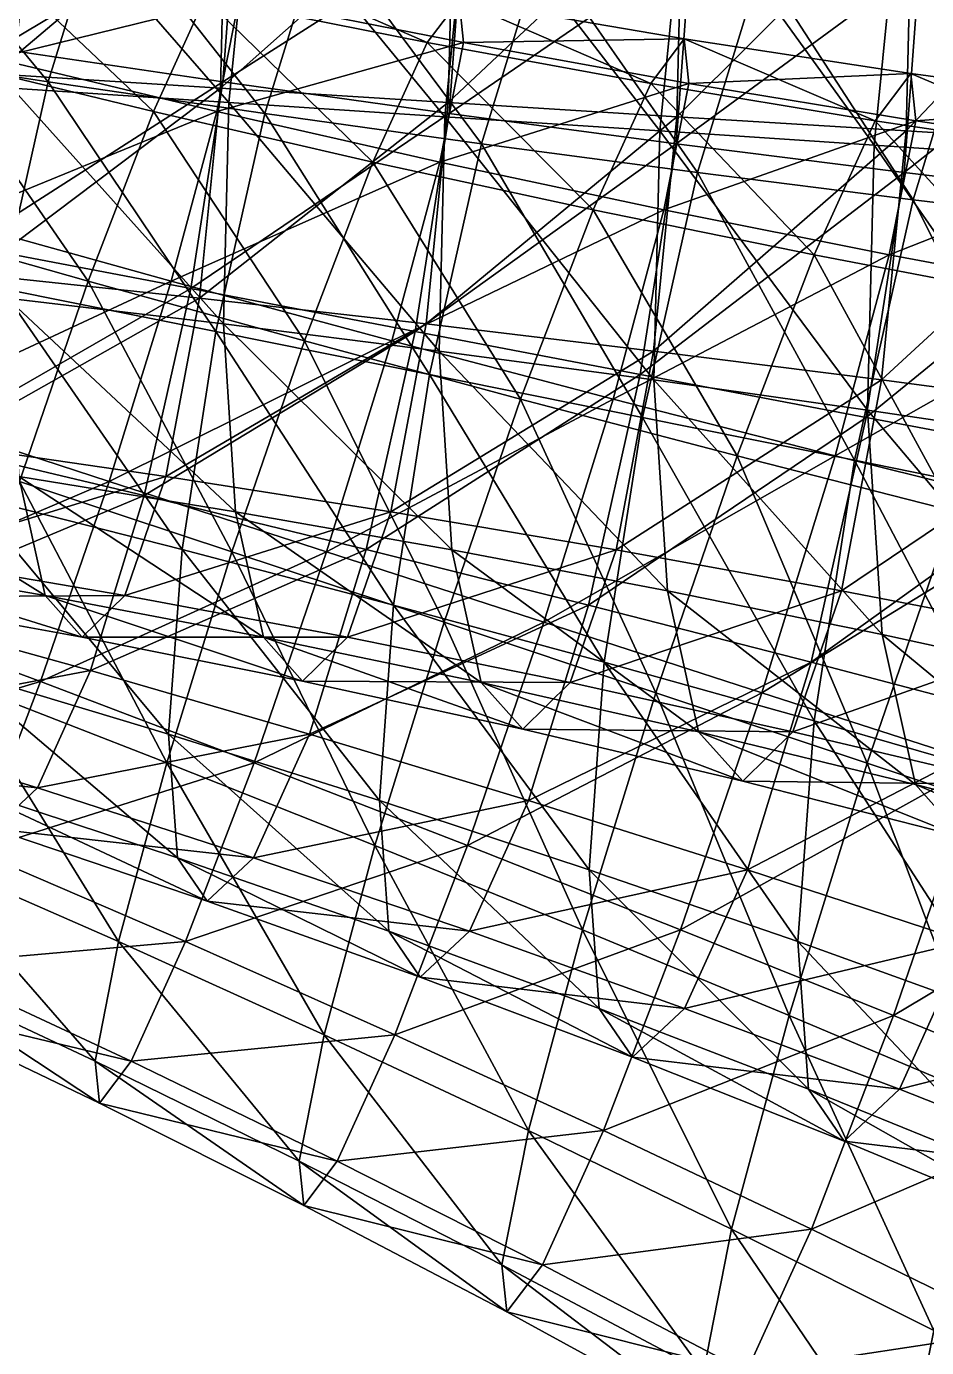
# Model space of a CAD drawing. Header units: metres. Extents: x 9079 to 9208, y 11521 to 11707.
# Drawn here: x 9114.18 to 9134.02, y 11655.28 to 11684.43 of the extents above; entities that cross this region are included whole.
import ezdxf

# ---------------------------------------------------------------- set-up
doc = ezdxf.new("R2010")
doc.units = ezdxf.units.M
for name, color, linetype in [('CONE_ST815GC33', 7, 'Continuous'), ('CONE_ST815GC34', 7, 'Continuous'), ('CONE_ST815GC37', 7, 'Continuous')]:
    doc.layers.add(name, color=color, linetype=linetype)

msp = doc.modelspace()

# ---------------------------------------------------------------- linework, layer by layer
at = {"layer": 'CONE_ST815GC33'}
for points in [[(9109.511, 11687.803, -189.509), (9113.863, 11683.068, -187.195), (9114.326, 11687.705, -188.047)], [(9113.446, 11683.383, -211.424), (9113.554, 11687.803, -210.506), (9118.566, 11687.705, -210.076)], [(9113.446, 11683.383, -211.424), (9118.566, 11687.705, -210.076), (9118.454, 11683.068, -211.038)], [(9114.326, 11687.705, -188.047), (9113.863, 11683.068, -187.195), (9118.639, 11682.753, -185.607)], [(9114.326, 11687.705, -188.047), (9118.639, 11682.753, -185.607), (9119.127, 11687.64, -186.505)], [(9118.454, 11683.068, -211.038), (9118.566, 11687.705, -210.076), (9123.597, 11687.64, -209.725)], [(9118.454, 11683.068, -211.038), (9123.597, 11687.64, -209.725), (9123.478, 11682.753, -210.74)], [(9119.127, 11687.64, -186.505), (9118.639, 11682.753, -185.607), (9123.399, 11682.438, -183.933)], [(9119.127, 11687.64, -186.505), (9123.399, 11682.438, -183.933), (9123.914, 11687.61, -184.883)], [(9123.478, 11682.753, -210.74), (9123.597, 11687.64, -209.725), (9128.644, 11687.61, -209.453)], [(9128.689, 11687.613, -183.18), (9132.867, 11681.807, -180.323), (9133.45, 11687.649, -181.397)], [(9133.45, 11687.649, -181.397), (9132.867, 11681.807, -180.323), (9137.576, 11681.492, -178.388)], [(9133.45, 11687.649, -181.397), (9137.576, 11681.492, -178.388), (9138.197, 11687.72, -179.532)], [(9133.576, 11682.123, -210.402), (9133.71, 11687.613, -209.262), (9138.793, 11687.649, -209.15)], [(9133.576, 11682.123, -210.402), (9138.793, 11687.649, -209.15), (9138.65, 11681.807, -210.363)], [(9123.914, 11687.61, -184.883), (9123.399, 11682.438, -183.933), (9128.141, 11682.123, -182.171)], [(9123.478, 11682.753, -210.74), (9128.644, 11687.61, -209.453), (9128.519, 11682.438, -210.527)], [(9123.914, 11687.61, -184.883), (9128.141, 11682.123, -182.171), (9128.689, 11687.613, -183.18)], [(9128.689, 11687.613, -183.18), (9128.141, 11682.123, -182.171), (9132.867, 11681.807, -180.323)], [(9128.519, 11682.438, -210.527), (9128.644, 11687.61, -209.453), (9133.71, 11687.613, -209.262)], [(9128.519, 11682.438, -210.527), (9133.71, 11687.613, -209.262), (9133.576, 11682.123, -210.402)], [(9113.005, 11678.964, -210.611), (9113.446, 11683.383, -211.424), (9118.454, 11683.068, -211.038)], [(9113.005, 11678.964, -210.611), (9118.454, 11683.068, -211.038), (9117.991, 11678.431, -210.186)], [(9113.863, 11683.068, -187.195), (9113.751, 11678.431, -188.158), (9118.52, 11677.865, -186.622)], [(9113.863, 11683.068, -187.195), (9118.52, 11677.865, -186.622), (9118.639, 11682.753, -185.607)], [(9117.991, 11678.431, -210.186), (9118.454, 11683.068, -211.038), (9123.478, 11682.753, -210.74)], [(9117.991, 11678.431, -210.186), (9123.478, 11682.753, -210.74), (9122.99, 11677.865, -209.841)], [(9118.639, 11682.753, -185.607), (9118.52, 11677.865, -186.622), (9123.273, 11677.266, -185.007)], [(9118.639, 11682.753, -185.607), (9123.273, 11677.266, -185.007), (9123.399, 11682.438, -183.933)], [(9122.99, 11677.865, -209.841), (9123.478, 11682.753, -210.74), (9128.519, 11682.438, -210.527)], [(9122.99, 11677.865, -209.841), (9128.519, 11682.438, -210.527), (9128.003, 11677.266, -209.577)], [(9123.399, 11682.438, -183.933), (9123.273, 11677.266, -185.007), (9128.008, 11676.633, -183.311)], [(9123.399, 11682.438, -183.933), (9128.008, 11676.633, -183.311), (9128.141, 11682.123, -182.171)], [(9128.003, 11677.266, -209.577), (9128.519, 11682.438, -210.527), (9133.576, 11682.123, -210.402)], [(9128.003, 11677.266, -209.577), (9133.576, 11682.123, -210.402), (9133.029, 11676.633, -209.393)], [(9128.141, 11682.123, -182.171), (9128.008, 11676.633, -183.311), (9132.725, 11675.966, -181.536)], [(9128.141, 11682.123, -182.171), (9132.725, 11675.966, -181.536), (9132.867, 11681.807, -180.323)], [(9133.029, 11676.633, -209.393), (9133.576, 11682.123, -210.402), (9138.65, 11681.807, -210.363)], [(9132.867, 11681.807, -180.323), (9132.725, 11675.966, -181.536), (9137.425, 11675.265, -179.681)], [(9132.867, 11681.807, -180.323), (9137.425, 11675.265, -179.681), (9137.576, 11681.492, -178.388)], [(9133.029, 11676.633, -209.393), (9138.65, 11681.807, -210.363), (9138.068, 11675.966, -209.29)], [(9112.299, 11675.217, -208.193), (9113.005, 11678.964, -210.611), (9117.991, 11678.431, -210.186)], [(9112.299, 11675.217, -208.193), (9117.991, 11678.431, -210.186), (9117.25, 11674.5, -207.649)], [(9113.751, 11678.431, -188.158), (9114.004, 11674.5, -190.789), (9118.788, 11673.722, -189.395)], [(9113.751, 11678.431, -188.158), (9118.788, 11673.722, -189.395), (9118.52, 11677.865, -186.622)], [(9117.25, 11674.5, -207.649), (9117.991, 11678.431, -210.186), (9122.99, 11677.865, -209.841)], [(9117.25, 11674.5, -207.649), (9122.99, 11677.865, -209.841), (9122.209, 11673.722, -207.167)], [(9118.52, 11677.865, -186.622), (9118.788, 11673.722, -189.395), (9123.556, 11672.881, -187.941)], [(9118.52, 11677.865, -186.622), (9123.556, 11672.881, -187.941), (9123.273, 11677.266, -185.007)], [(9122.209, 11673.722, -207.167), (9122.99, 11677.865, -209.841), (9128.003, 11677.266, -209.577)], [(9122.209, 11673.722, -207.167), (9128.003, 11677.266, -209.577), (9127.176, 11672.881, -206.747)], [(9123.273, 11677.266, -185.007), (9123.556, 11672.881, -187.941), (9128.308, 11671.979, -186.427)], [(9123.273, 11677.266, -185.007), (9128.308, 11671.979, -186.427), (9128.008, 11676.633, -183.311)], [(9127.176, 11672.881, -206.747), (9128.003, 11677.266, -209.577), (9133.029, 11676.633, -209.393)], [(9127.176, 11672.881, -206.747), (9133.029, 11676.633, -209.393), (9132.151, 11671.979, -206.389)], [(9128.008, 11676.633, -183.311), (9128.308, 11671.979, -186.427), (9133.045, 11671.013, -184.851)], [(9128.008, 11676.633, -183.311), (9133.045, 11671.013, -184.851), (9132.725, 11675.966, -181.536)], [(9132.151, 11671.979, -206.389), (9133.029, 11676.633, -209.393), (9138.068, 11675.966, -209.29)], [(9132.151, 11671.979, -206.389), (9138.068, 11675.966, -209.29), (9137.134, 11671.013, -206.093)], [(9132.725, 11675.966, -181.536), (9133.045, 11671.013, -184.851), (9137.766, 11669.985, -183.215)], [(9132.725, 11675.966, -181.536), (9137.766, 11669.985, -183.215), (9137.425, 11675.265, -179.681)], [(9109.205, 11675.217, -192.122), (9109.76, 11672.713, -195.839), (9114.586, 11671.874, -194.688)], [(9109.205, 11675.217, -192.122), (9114.586, 11671.874, -194.688), (9114.004, 11674.5, -190.789)], [(9111.434, 11672.713, -204.536), (9112.299, 11675.217, -208.193), (9117.25, 11674.5, -207.649)], [(9111.434, 11672.713, -204.536), (9117.25, 11674.5, -207.649), (9116.343, 11671.874, -203.813)], [(9114.004, 11674.5, -190.789), (9114.586, 11671.874, -194.688), (9119.401, 11670.954, -193.505)], [(9114.004, 11674.5, -190.789), (9119.401, 11670.954, -193.505), (9118.788, 11673.722, -189.395)], [(9116.343, 11671.874, -203.813), (9117.25, 11674.5, -207.649), (9122.209, 11673.722, -207.167)], [(9116.343, 11671.874, -203.813), (9122.209, 11673.722, -207.167), (9121.253, 11670.954, -203.123)], [(9118.788, 11673.722, -189.395), (9119.401, 11670.954, -193.505), (9124.205, 11669.952, -192.29)], [(9118.788, 11673.722, -189.395), (9124.205, 11669.952, -192.29), (9123.556, 11672.881, -187.941)], [(9121.253, 11670.954, -203.123), (9122.209, 11673.722, -207.167), (9127.176, 11672.881, -206.747)], [(9121.253, 11670.954, -203.123), (9127.176, 11672.881, -206.747), (9126.164, 11669.952, -202.468)], [(9123.556, 11672.881, -187.941), (9124.205, 11669.952, -192.29), (9128.997, 11668.869, -191.043)], [(9123.556, 11672.881, -187.941), (9128.997, 11668.869, -191.043), (9128.308, 11671.979, -186.427)], [(9126.164, 11669.952, -202.468), (9127.176, 11672.881, -206.747), (9132.151, 11671.979, -206.389)], [(9109.76, 11672.713, -195.839), (9110.542, 11671.834, -200.198), (9115.407, 11670.952, -199.261)], [(9109.76, 11672.713, -195.839), (9115.407, 11670.952, -199.261), (9114.586, 11671.874, -194.688)], [(9110.542, 11671.834, -200.198), (9111.434, 11672.713, -204.536), (9116.343, 11671.874, -203.813)], [(9126.164, 11669.952, -202.468), (9132.151, 11671.979, -206.389), (9131.077, 11668.869, -201.847)], [(9128.308, 11671.979, -186.427), (9128.997, 11668.869, -191.043), (9133.778, 11667.704, -189.764)], [(9128.308, 11671.979, -186.427), (9133.778, 11667.704, -189.764), (9133.045, 11671.013, -184.851)], [(9131.077, 11668.869, -201.847), (9132.151, 11671.979, -206.389), (9137.134, 11671.013, -206.093)], [(9110.542, 11671.834, -200.198), (9116.343, 11671.874, -203.813), (9115.407, 11670.952, -199.261)], [(9114.586, 11671.874, -194.688), (9115.407, 11670.952, -199.261), (9120.266, 11669.981, -198.326)], [(9114.586, 11671.874, -194.688), (9120.266, 11669.981, -198.326), (9119.401, 11670.954, -193.505)], [(9115.407, 11670.952, -199.261), (9116.343, 11671.874, -203.813), (9121.253, 11670.954, -203.123)], [(9131.077, 11668.869, -201.847), (9137.134, 11671.013, -206.093), (9135.991, 11667.704, -201.26)], [(9133.045, 11671.013, -184.851), (9133.778, 11667.704, -189.764), (9138.547, 11666.457, -188.452)], [(9133.045, 11671.013, -184.851), (9138.547, 11666.457, -188.452), (9137.766, 11669.985, -183.215)], [(9115.407, 11670.952, -199.261), (9121.253, 11670.954, -203.123), (9120.266, 11669.981, -198.326)], [(9119.401, 11670.954, -193.505), (9120.266, 11669.981, -198.326), (9125.12, 11668.923, -197.391)], [(9119.401, 11670.954, -193.505), (9125.12, 11668.923, -197.391), (9124.205, 11669.952, -192.29)], [(9120.266, 11669.981, -198.326), (9121.253, 11670.954, -203.123), (9126.164, 11669.952, -202.468)], [(9120.266, 11669.981, -198.326), (9126.164, 11669.952, -202.468), (9125.12, 11668.923, -197.391)], [(9124.205, 11669.952, -192.29), (9125.12, 11668.923, -197.391), (9129.969, 11667.777, -196.458)], [(9124.205, 11669.952, -192.29), (9129.969, 11667.777, -196.458), (9128.997, 11668.869, -191.043)], [(9125.12, 11668.923, -197.391), (9126.164, 11669.952, -202.468), (9131.077, 11668.869, -201.847)], [(9125.12, 11668.923, -197.391), (9131.077, 11668.869, -201.847), (9129.969, 11667.777, -196.458)], [(9128.997, 11668.869, -191.043), (9129.969, 11667.777, -196.458), (9134.812, 11666.542, -195.526)], [(9128.997, 11668.869, -191.043), (9134.812, 11666.542, -195.526), (9133.778, 11667.704, -189.764)], [(9129.969, 11667.777, -196.458), (9131.077, 11668.869, -201.847), (9135.991, 11667.704, -201.26)], [(9129.969, 11667.777, -196.458), (9135.991, 11667.704, -201.26), (9134.812, 11666.542, -195.526)], [(9133.778, 11667.704, -189.764), (9134.812, 11666.542, -195.526), (9139.65, 11665.218, -194.594)], [(9133.778, 11667.704, -189.764), (9139.65, 11665.218, -194.594), (9138.547, 11666.457, -188.452)]]:
    msp.add_3dface(points, dxfattribs=at)
at = {"layer": 'CONE_ST815GC34'}
for points in [[(9111, 11687.627, -192.336), (9109.869, 11683.94, -189.987), (9114.656, 11683.207, -188.62)], [(9111, 11687.627, -192.336), (9114.656, 11683.207, -188.62), (9115.843, 11687.074, -191.084)], [(9113.539, 11683.94, -211.052), (9113.809, 11687.627, -208.459), (9118.79, 11687.074, -207.999)], [(9113.539, 11683.94, -211.052), (9118.79, 11687.074, -207.999), (9118.507, 11683.207, -210.72)], [(9115.843, 11687.074, -191.084), (9114.656, 11683.207, -188.62), (9119.435, 11682.506, -187.171)], [(9115.843, 11687.074, -191.084), (9119.435, 11682.506, -187.171), (9120.686, 11686.583, -189.769)], [(9118.507, 11683.207, -210.72), (9118.79, 11687.074, -207.999), (9123.793, 11686.583, -207.599)], [(9118.507, 11683.207, -210.72), (9123.793, 11686.583, -207.599), (9123.494, 11682.506, -210.466)], [(9120.686, 11686.583, -189.769), (9119.435, 11682.506, -187.171), (9124.207, 11681.839, -185.642)], [(9120.686, 11686.583, -189.769), (9124.207, 11681.839, -185.642), (9125.531, 11686.153, -188.391)], [(9123.494, 11682.506, -210.466), (9123.793, 11686.583, -207.599), (9128.818, 11686.153, -207.257)], [(9123.494, 11682.506, -210.466), (9128.818, 11686.153, -207.257), (9128.502, 11681.839, -210.292)], [(9125.531, 11686.153, -188.391), (9124.207, 11681.839, -185.642), (9128.971, 11681.205, -184.031)], [(9125.531, 11686.153, -188.391), (9128.971, 11681.205, -184.031), (9130.376, 11685.784, -186.949)], [(9128.502, 11681.839, -210.292), (9128.818, 11686.153, -207.257), (9133.865, 11685.784, -206.976)], [(9128.502, 11681.839, -210.292), (9133.865, 11685.784, -206.976), (9133.53, 11681.205, -210.197)], [(9130.376, 11685.784, -186.949), (9128.971, 11681.205, -184.031), (9133.727, 11680.604, -182.338)], [(9130.376, 11685.784, -186.949), (9133.727, 11680.604, -182.338), (9135.222, 11685.477, -185.443)], [(9133.53, 11681.205, -210.197), (9133.865, 11685.784, -206.976), (9138.936, 11685.477, -206.754)], [(9133.53, 11681.205, -210.197), (9138.936, 11685.477, -206.754), (9138.579, 11680.604, -210.182)], [(9135.222, 11685.477, -185.443), (9133.727, 11680.604, -182.338), (9138.476, 11680.037, -180.563)], [(9109.869, 11683.94, -189.987), (9113.63, 11678.645, -187.86), (9114.656, 11683.207, -188.62)], [(9112.864, 11679.592, -212.064), (9113.539, 11683.94, -211.052), (9118.507, 11683.207, -210.72)], [(9112.864, 11679.592, -212.064), (9118.507, 11683.207, -210.72), (9117.798, 11678.645, -211.781)], [(9114.656, 11683.207, -188.62), (9113.63, 11678.645, -187.86), (9118.354, 11677.698, -186.371)], [(9114.656, 11683.207, -188.62), (9118.354, 11677.698, -186.371), (9119.435, 11682.506, -187.171)], [(9117.798, 11678.645, -211.781), (9118.507, 11683.207, -210.72), (9123.494, 11682.506, -210.466)], [(9117.798, 11678.645, -211.781), (9123.494, 11682.506, -210.466), (9122.748, 11677.698, -211.585)], [(9119.435, 11682.506, -187.171), (9118.354, 11677.698, -186.371), (9123.063, 11676.751, -184.795)], [(9119.435, 11682.506, -187.171), (9123.063, 11676.751, -184.795), (9124.207, 11681.839, -185.642)], [(9122.748, 11677.698, -211.585), (9123.494, 11682.506, -210.466), (9128.502, 11681.839, -210.292)], [(9122.748, 11677.698, -211.585), (9128.502, 11681.839, -210.292), (9127.712, 11676.751, -211.476)], [(9124.207, 11681.839, -185.642), (9123.063, 11676.751, -184.795), (9127.757, 11675.804, -183.132)], [(9124.207, 11681.839, -185.642), (9127.757, 11675.804, -183.132), (9128.971, 11681.205, -184.031)], [(9127.712, 11676.751, -211.476), (9128.502, 11681.839, -210.292), (9133.53, 11681.205, -210.197)], [(9127.712, 11676.751, -211.476), (9133.53, 11681.205, -210.197), (9132.692, 11675.804, -211.454)], [(9128.971, 11681.205, -184.031), (9127.757, 11675.804, -183.132), (9132.435, 11674.857, -181.381)], [(9128.971, 11681.205, -184.031), (9132.435, 11674.857, -181.381), (9133.727, 11680.604, -182.338)], [(9132.692, 11675.804, -211.454), (9133.53, 11681.205, -210.197), (9138.579, 11680.604, -210.182)], [(9133.727, 11680.604, -182.338), (9132.435, 11674.857, -181.381), (9137.098, 11673.91, -179.543)], [(9132.692, 11675.804, -211.454), (9138.579, 11680.604, -210.182), (9137.686, 11674.857, -211.519)], [(9133.727, 11680.604, -182.338), (9137.098, 11673.91, -179.543), (9138.476, 11680.037, -180.563)], [(9111.886, 11675.244, -211.34), (9112.864, 11679.592, -212.064), (9117.798, 11678.645, -211.781)], [(9111.886, 11675.244, -211.34), (9117.798, 11678.645, -211.781), (9116.773, 11674.083, -211.022)], [(9113.63, 11678.645, -187.86), (9112.922, 11674.083, -188.922), (9117.608, 11672.889, -187.49)], [(9113.63, 11678.645, -187.86), (9117.608, 11672.889, -187.49), (9118.354, 11677.698, -186.371)], [(9116.773, 11674.083, -211.022), (9117.798, 11678.645, -211.781), (9122.748, 11677.698, -211.585)], [(9116.773, 11674.083, -211.022), (9122.748, 11677.698, -211.585), (9121.667, 11672.889, -210.785)], [(9118.354, 11677.698, -186.371), (9117.608, 11672.889, -187.49), (9122.273, 11671.663, -185.979)], [(9118.354, 11677.698, -186.371), (9122.273, 11671.663, -185.979), (9123.063, 11676.751, -184.795)], [(9121.667, 11672.889, -210.785), (9122.748, 11677.698, -211.585), (9127.712, 11676.751, -211.476)], [(9121.667, 11672.889, -210.785), (9127.712, 11676.751, -211.476), (9126.568, 11671.663, -210.629)], [(9123.063, 11676.751, -184.795), (9122.273, 11671.663, -185.979), (9126.918, 11670.403, -184.388)], [(9123.063, 11676.751, -184.795), (9126.918, 11670.403, -184.388), (9127.757, 11675.804, -183.132)], [(9126.568, 11671.663, -210.629), (9127.712, 11676.751, -211.476), (9132.692, 11675.804, -211.454)], [(9126.568, 11671.663, -210.629), (9132.692, 11675.804, -211.454), (9131.477, 11670.403, -210.555)], [(9127.757, 11675.804, -183.132), (9126.918, 11670.403, -184.388), (9131.543, 11669.109, -182.718)], [(9127.757, 11675.804, -183.132), (9131.543, 11669.109, -182.718), (9132.435, 11674.857, -181.381)], [(9131.477, 11670.403, -210.555), (9132.692, 11675.804, -211.454), (9137.686, 11674.857, -211.519)], [(9110.755, 11671.557, -208.991), (9111.886, 11675.244, -211.34), (9116.773, 11674.083, -211.022)], [(9131.477, 11670.403, -210.555), (9137.686, 11674.857, -211.519), (9136.394, 11669.109, -210.562)], [(9132.435, 11674.857, -181.381), (9131.543, 11669.109, -182.718), (9136.147, 11667.783, -180.969)], [(9132.435, 11674.857, -181.381), (9136.147, 11667.783, -180.969), (9137.098, 11673.91, -179.543)], [(9110.755, 11671.557, -208.991), (9116.773, 11674.083, -211.022), (9115.586, 11670.216, -208.557)], [(9112.922, 11674.083, -188.922), (9112.639, 11670.216, -191.643), (9117.309, 11668.813, -190.358)], [(9112.922, 11674.083, -188.922), (9117.309, 11668.813, -190.358), (9117.608, 11672.889, -187.49)], [(9115.586, 11670.216, -208.557), (9116.773, 11674.083, -211.022), (9121.667, 11672.889, -210.785)], [(9115.586, 11670.216, -208.557), (9121.667, 11672.889, -210.785), (9120.416, 11668.813, -208.187)], [(9117.608, 11672.889, -187.49), (9117.309, 11668.813, -190.358), (9121.957, 11667.349, -189.014)], [(9117.608, 11672.889, -187.49), (9121.957, 11667.349, -189.014), (9122.273, 11671.663, -185.979)], [(9120.416, 11668.813, -208.187), (9121.667, 11672.889, -210.785), (9126.568, 11671.663, -210.629)], [(9120.416, 11668.813, -208.187), (9126.568, 11671.663, -210.629), (9125.244, 11667.349, -207.88)], [(9122.273, 11671.663, -185.979), (9121.957, 11667.349, -189.014), (9126.583, 11665.824, -187.61)], [(9122.273, 11671.663, -185.979), (9126.583, 11665.824, -187.61), (9126.918, 11670.403, -184.388)], [(9125.244, 11667.349, -207.88), (9126.568, 11671.663, -210.629), (9131.477, 11670.403, -210.555)], [(9109.643, 11669.094, -205.374), (9110.755, 11671.557, -208.991), (9115.586, 11670.216, -208.557)], [(9109.643, 11669.094, -205.374), (9115.586, 11670.216, -208.557), (9114.419, 11667.631, -204.763)], [(9112.639, 11670.216, -191.643), (9112.824, 11667.631, -195.608), (9117.504, 11666.089, -194.538)], [(9112.639, 11670.216, -191.643), (9117.504, 11666.089, -194.538), (9117.309, 11668.813, -190.358)], [(9114.419, 11667.631, -204.763), (9115.586, 11670.216, -208.557), (9120.416, 11668.813, -208.187)], [(9125.244, 11667.349, -207.88), (9131.477, 11670.403, -210.555), (9130.072, 11665.824, -207.637)], [(9126.918, 11670.403, -184.388), (9126.583, 11665.824, -187.61), (9131.186, 11664.237, -186.146)], [(9126.918, 11670.403, -184.388), (9131.186, 11664.237, -186.146), (9131.543, 11669.109, -182.718)], [(9130.072, 11665.824, -207.637), (9131.477, 11670.403, -210.555), (9136.394, 11669.109, -210.562)], [(9108.718, 11668.229, -201.04), (9109.643, 11669.094, -205.374), (9114.419, 11667.631, -204.763)], [(9130.072, 11665.824, -207.637), (9136.394, 11669.109, -210.562), (9134.899, 11664.237, -207.457)], [(9131.543, 11669.109, -182.718), (9131.186, 11664.237, -186.146), (9135.767, 11662.588, -184.623)], [(9131.543, 11669.109, -182.718), (9135.767, 11662.588, -184.623), (9136.147, 11667.783, -180.969)], [(9114.419, 11667.631, -204.763), (9120.416, 11668.813, -208.187), (9119.185, 11666.089, -204.187)], [(9117.309, 11668.813, -190.358), (9117.504, 11666.089, -194.538), (9122.164, 11664.467, -193.437)], [(9117.309, 11668.813, -190.358), (9122.164, 11664.467, -193.437), (9121.957, 11667.349, -189.014)], [(9119.185, 11666.089, -204.187), (9120.416, 11668.813, -208.187), (9125.244, 11667.349, -207.88)], [(9108.718, 11668.229, -201.04), (9114.419, 11667.631, -204.763), (9113.449, 11666.724, -200.216)], [(9112.824, 11667.631, -195.608), (9113.449, 11666.724, -200.216), (9118.163, 11665.132, -199.394)], [(9112.824, 11667.631, -195.608), (9118.163, 11665.132, -199.394), (9117.504, 11666.089, -194.538)], [(9113.449, 11666.724, -200.216), (9114.419, 11667.631, -204.763), (9119.185, 11666.089, -204.187)], [(9119.185, 11666.089, -204.187), (9125.244, 11667.349, -207.88), (9123.943, 11664.467, -203.647)], [(9121.957, 11667.349, -189.014), (9122.164, 11664.467, -193.437), (9126.802, 11662.764, -192.305)], [(9121.957, 11667.349, -189.014), (9126.802, 11662.764, -192.305), (9126.583, 11665.824, -187.61)], [(9123.943, 11664.467, -203.647), (9125.244, 11667.349, -207.88), (9130.072, 11665.824, -207.637)], [(9113.449, 11666.724, -200.216), (9119.185, 11666.089, -204.187), (9118.163, 11665.132, -199.394)], [(9117.504, 11666.089, -194.538), (9118.163, 11665.132, -199.394), (9122.861, 11663.454, -198.576)], [(9117.504, 11666.089, -194.538), (9122.861, 11663.454, -198.576), (9122.164, 11664.467, -193.437)], [(9118.163, 11665.132, -199.394), (9119.185, 11666.089, -204.187), (9123.943, 11664.467, -203.647)], [(9123.943, 11664.467, -203.647), (9130.072, 11665.824, -207.637), (9128.69, 11662.764, -203.144)], [(9126.583, 11665.824, -187.61), (9126.802, 11662.764, -192.305), (9131.419, 11660.981, -191.143)], [(9126.583, 11665.824, -187.61), (9131.419, 11660.981, -191.143), (9131.186, 11664.237, -186.146)], [(9128.69, 11662.764, -203.144), (9130.072, 11665.824, -207.637), (9134.899, 11664.237, -207.457)], [(9118.163, 11665.132, -199.394), (9123.943, 11664.467, -203.647), (9122.861, 11663.454, -198.576)], [(9122.164, 11664.467, -193.437), (9122.861, 11663.454, -198.576), (9127.542, 11661.69, -197.76)], [(9122.164, 11664.467, -193.437), (9127.542, 11661.69, -197.76), (9126.802, 11662.764, -192.305)], [(9122.861, 11663.454, -198.576), (9123.943, 11664.467, -203.647), (9128.69, 11662.764, -203.144)], [(9128.69, 11662.764, -203.144), (9134.899, 11664.237, -207.457), (9133.429, 11660.981, -202.676)], [(9131.186, 11664.237, -186.146), (9131.419, 11660.981, -191.143), (9136.015, 11659.117, -189.95)], [(9131.186, 11664.237, -186.146), (9136.015, 11659.117, -189.95), (9135.767, 11662.588, -184.623)], [(9133.429, 11660.981, -202.676), (9134.899, 11664.237, -207.457), (9139.725, 11662.588, -207.341)], [(9122.861, 11663.454, -198.576), (9128.69, 11662.764, -203.144), (9127.542, 11661.69, -197.76)], [(9126.802, 11662.764, -192.305), (9127.542, 11661.69, -197.76), (9132.207, 11659.838, -196.947)], [(9126.802, 11662.764, -192.305), (9132.207, 11659.838, -196.947), (9131.419, 11660.981, -191.143)], [(9127.542, 11661.69, -197.76), (9128.69, 11662.764, -203.144), (9133.429, 11660.981, -202.676)], [(9133.429, 11660.981, -202.676), (9139.725, 11662.588, -207.341), (9138.157, 11659.117, -202.245)], [(9127.542, 11661.69, -197.76), (9133.429, 11660.981, -202.676), (9132.207, 11659.838, -196.947)], [(9131.419, 11660.981, -191.143), (9132.207, 11659.838, -196.947), (9136.855, 11657.899, -196.137)], [(9131.419, 11660.981, -191.143), (9136.855, 11657.899, -196.137), (9136.015, 11659.117, -189.95)], [(9132.207, 11659.838, -196.947), (9133.429, 11660.981, -202.676), (9138.157, 11659.117, -202.245)], [(9132.207, 11659.838, -196.947), (9138.157, 11659.117, -202.245), (9136.855, 11657.899, -196.137)]]:
    msp.add_3dface(points, dxfattribs=at)
at = {"layer": 'CONE_ST815GC37'}
for points in [[(9113.229, 11686.108, -198.714), (9112.146, 11683.724, -195.036), (9116.974, 11682.551, -194.238)], [(9113.229, 11686.108, -198.714), (9116.974, 11682.551, -194.238), (9118.11, 11685.052, -198.097)], [(9113.478, 11683.724, -211.347), (9113.95, 11686.108, -207.542), (9118.867, 11685.052, -207.359)], [(9118.775, 11685.931, -202.705), (9118.11, 11685.052, -198.097), (9123.014, 11684.074, -197.445)], [(9118.775, 11685.931, -202.705), (9123.014, 11684.074, -197.445), (9123.715, 11685, -202.301)], [(9113.478, 11683.724, -211.347), (9118.867, 11685.052, -207.359), (9118.372, 11682.551, -211.351)], [(9118.11, 11685.052, -198.097), (9116.974, 11682.551, -194.238), (9121.817, 11681.438, -193.377)], [(9118.11, 11685.052, -198.097), (9121.817, 11681.438, -193.377), (9123.014, 11684.074, -197.445)], [(9118.372, 11682.551, -211.351), (9118.867, 11685.052, -207.359), (9123.812, 11684.074, -207.207)], [(9118.867, 11685.052, -207.359), (9123.715, 11685, -202.301), (9123.812, 11684.074, -207.207)], [(9123.715, 11685, -202.301), (9123.014, 11684.074, -197.445), (9127.941, 11683.173, -196.756)], [(9123.812, 11684.074, -207.207), (9123.715, 11685, -202.301), (9128.682, 11684.153, -201.895)], [(9123.715, 11685, -202.301), (9127.941, 11683.173, -196.756), (9128.682, 11684.153, -201.895)], [(9123.812, 11684.074, -207.207), (9128.682, 11684.153, -201.895), (9128.784, 11683.173, -207.086)], [(9128.682, 11684.153, -201.895), (9127.941, 11683.173, -196.756), (9132.89, 11682.35, -196.032)], [(9128.784, 11683.173, -207.086), (9128.682, 11684.153, -201.895), (9133.676, 11683.39, -201.487)], [(9128.682, 11684.153, -201.895), (9132.89, 11682.35, -196.032), (9133.676, 11683.39, -201.487)], [(9118.372, 11682.551, -211.351), (9123.812, 11684.074, -207.207), (9123.29, 11681.438, -211.415)], [(9123.014, 11684.074, -197.445), (9121.817, 11681.438, -193.377), (9126.673, 11680.383, -192.452)], [(9123.014, 11684.074, -197.445), (9126.673, 11680.383, -192.452), (9127.941, 11683.173, -196.756)], [(9123.29, 11681.438, -211.415), (9123.812, 11684.074, -207.207), (9128.784, 11683.173, -207.086)], [(9112.146, 11683.724, -195.036), (9110.778, 11680.156, -192.631), (9115.539, 11678.808, -191.715)], [(9112.146, 11683.724, -195.036), (9115.539, 11678.808, -191.715), (9116.974, 11682.551, -194.238)], [(9112.519, 11680.156, -213.942), (9113.478, 11683.724, -211.347), (9118.372, 11682.551, -211.351)], [(9128.784, 11683.173, -207.086), (9133.676, 11683.39, -201.487), (9133.785, 11682.35, -206.998)], [(9133.676, 11683.39, -201.487), (9132.89, 11682.35, -196.032), (9137.861, 11681.604, -195.273)], [(9133.785, 11682.35, -206.998), (9133.676, 11683.39, -201.487), (9138.698, 11682.711, -201.077)], [(9133.676, 11683.39, -201.487), (9137.861, 11681.604, -195.273), (9138.698, 11682.711, -201.077)], [(9123.29, 11681.438, -211.415), (9128.784, 11683.173, -207.086), (9128.232, 11680.383, -211.539)], [(9127.941, 11683.173, -196.756), (9126.673, 11680.383, -192.452), (9131.544, 11679.388, -191.463)], [(9127.941, 11683.173, -196.756), (9131.544, 11679.388, -191.463), (9132.89, 11682.35, -196.032)], [(9128.232, 11680.383, -211.539), (9128.784, 11683.173, -207.086), (9133.785, 11682.35, -206.998)], [(9133.785, 11682.35, -206.998), (9138.698, 11682.711, -201.077), (9138.814, 11681.604, -206.941)], [(9112.519, 11680.156, -213.942), (9118.372, 11682.551, -211.351), (9117.366, 11678.808, -214.074)], [(9116.974, 11682.551, -194.238), (9115.539, 11678.808, -191.715), (9120.304, 11677.492, -190.717)], [(9116.974, 11682.551, -194.238), (9120.304, 11677.492, -190.717), (9121.817, 11681.438, -193.377)], [(9117.366, 11678.808, -214.074), (9118.372, 11682.551, -211.351), (9123.29, 11681.438, -211.415)], [(9128.232, 11680.383, -211.539), (9133.785, 11682.35, -206.998), (9133.199, 11679.388, -211.724)], [(9132.89, 11682.35, -196.032), (9131.544, 11679.388, -191.463), (9136.43, 11678.453, -190.411)], [(9132.89, 11682.35, -196.032), (9136.43, 11678.453, -190.411), (9137.861, 11681.604, -195.273)], [(9133.199, 11679.388, -211.724), (9133.785, 11682.35, -206.998), (9138.814, 11681.604, -206.941)], [(9133.199, 11679.388, -211.724), (9138.814, 11681.604, -206.941), (9138.191, 11678.453, -211.971)], [(9117.366, 11678.808, -214.074), (9123.29, 11681.438, -211.415), (9122.229, 11677.492, -214.285)], [(9121.817, 11681.438, -193.377), (9120.304, 11677.492, -190.717), (9125.073, 11676.208, -189.638)], [(9121.817, 11681.438, -193.377), (9125.073, 11676.208, -189.638), (9126.673, 11680.383, -192.452)], [(9122.229, 11677.492, -214.285), (9123.29, 11681.438, -211.415), (9128.232, 11680.383, -211.539)], [(9122.229, 11677.492, -214.285), (9128.232, 11680.383, -211.539), (9127.11, 11676.208, -214.576)], [(9126.673, 11680.383, -192.452), (9125.073, 11676.208, -189.638), (9129.845, 11674.956, -188.476)], [(9126.673, 11680.383, -192.452), (9129.845, 11674.956, -188.476), (9131.544, 11679.388, -191.463)], [(9127.11, 11676.208, -214.576), (9128.232, 11680.383, -211.539), (9133.199, 11679.388, -211.724)], [(9110.778, 11680.156, -192.631), (9114.024, 11674.392, -190.911), (9115.539, 11678.808, -191.715)], [(9111.218, 11675.947, -214.932), (9112.519, 11680.156, -213.942), (9117.366, 11678.808, -214.074)], [(9127.11, 11676.208, -214.576), (9133.199, 11679.388, -211.724), (9132.008, 11674.956, -214.948)], [(9131.544, 11679.388, -191.463), (9129.845, 11674.956, -188.476), (9134.622, 11673.737, -187.232)], [(9131.544, 11679.388, -191.463), (9134.622, 11673.737, -187.232), (9136.43, 11678.453, -190.411)], [(9132.008, 11674.956, -214.948), (9133.199, 11679.388, -211.724), (9138.191, 11678.453, -211.971)], [(9111.218, 11675.947, -214.932), (9117.366, 11678.808, -214.074), (9116.001, 11674.392, -215.112)], [(9115.539, 11678.808, -191.715), (9114.024, 11674.392, -190.911), (9118.707, 11672.837, -189.87)], [(9115.539, 11678.808, -191.715), (9118.707, 11672.837, -189.87), (9120.304, 11677.492, -190.717)], [(9116.001, 11674.392, -215.112), (9117.366, 11678.808, -214.074), (9122.229, 11677.492, -214.285)], [(9132.008, 11674.956, -214.948), (9138.191, 11678.453, -211.971), (9136.923, 11673.737, -215.401)], [(9116.001, 11674.392, -215.112), (9122.229, 11677.492, -214.285), (9120.791, 11672.837, -215.38)], [(9120.304, 11677.492, -190.717), (9118.707, 11672.837, -189.87), (9123.383, 11671.283, -188.741)], [(9120.304, 11677.492, -190.717), (9123.383, 11671.283, -188.741), (9125.073, 11676.208, -189.638)], [(9120.791, 11672.837, -215.38), (9122.229, 11677.492, -214.285), (9127.11, 11676.208, -214.576)], [(9120.791, 11672.837, -215.38), (9127.11, 11676.208, -214.576), (9125.588, 11671.283, -215.735)], [(9125.073, 11676.208, -189.638), (9123.383, 11671.283, -188.741), (9128.052, 11669.728, -187.524)], [(9125.073, 11676.208, -189.638), (9128.052, 11669.728, -187.524), (9129.845, 11674.956, -188.476)], [(9125.588, 11671.283, -215.735), (9127.11, 11676.208, -214.576), (9132.008, 11674.956, -214.948)], [(9109.774, 11671.738, -214.167), (9111.218, 11675.947, -214.932), (9116.001, 11674.392, -215.112)], [(9125.588, 11671.283, -215.735), (9132.008, 11674.956, -214.948), (9130.392, 11669.728, -216.178)], [(9129.845, 11674.956, -188.476), (9128.052, 11669.728, -187.524), (9132.713, 11668.173, -186.219)], [(9129.845, 11674.956, -188.476), (9132.713, 11668.173, -186.219), (9134.622, 11673.737, -187.232)], [(9130.392, 11669.728, -216.178), (9132.008, 11674.956, -214.948), (9136.923, 11673.737, -215.401)], [(9109.774, 11671.738, -214.167), (9116.001, 11674.392, -215.112), (9114.486, 11669.976, -214.309)], [(9114.024, 11674.392, -190.911), (9112.66, 11669.976, -191.95), (9117.269, 11668.183, -190.965)], [(9114.024, 11674.392, -190.911), (9117.269, 11668.183, -190.965), (9118.707, 11672.837, -189.87)], [(9114.486, 11669.976, -214.309), (9116.001, 11674.392, -215.112), (9120.791, 11672.837, -215.38)], [(9130.392, 11669.728, -216.178), (9136.923, 11673.737, -215.401), (9135.203, 11668.173, -216.709)], [(9134.622, 11673.737, -187.232), (9132.713, 11668.173, -186.219), (9137.367, 11666.619, -184.825)], [(9114.486, 11669.976, -214.309), (9120.791, 11672.837, -215.38), (9119.194, 11668.183, -214.533)], [(9118.707, 11672.837, -189.87), (9117.269, 11668.183, -190.965), (9121.861, 11666.357, -189.9)], [(9118.707, 11672.837, -189.87), (9121.861, 11666.357, -189.9), (9123.383, 11671.283, -188.741)], [(9119.194, 11668.183, -214.533), (9120.791, 11672.837, -215.38), (9125.588, 11671.283, -215.735)], [(9108.407, 11668.169, -211.761), (9109.774, 11671.738, -214.167), (9114.486, 11669.976, -214.309)], [(9119.194, 11668.183, -214.533), (9125.588, 11671.283, -215.735), (9123.898, 11666.357, -214.839)], [(9123.383, 11671.283, -188.741), (9121.861, 11666.357, -189.9), (9126.436, 11664.5, -188.754)], [(9123.383, 11671.283, -188.741), (9126.436, 11664.5, -188.754), (9128.052, 11669.728, -187.524)], [(9123.898, 11666.357, -214.839), (9125.588, 11671.283, -215.735), (9130.392, 11669.728, -216.178)], [(9108.407, 11668.169, -211.761), (9114.486, 11669.976, -214.309), (9113.051, 11666.233, -211.785)], [(9112.66, 11669.976, -191.95), (9111.653, 11666.233, -194.673), (9116.208, 11664.237, -193.835)], [(9112.66, 11669.976, -191.95), (9116.208, 11664.237, -193.835), (9117.269, 11668.183, -190.965)], [(9113.051, 11666.233, -211.785), (9114.486, 11669.976, -214.309), (9119.194, 11668.183, -214.533)], [(9123.898, 11666.357, -214.839), (9130.392, 11669.728, -216.178), (9128.598, 11664.5, -215.227)], [(9128.052, 11669.728, -187.524), (9126.436, 11664.5, -188.754), (9130.994, 11662.61, -187.528)], [(9128.052, 11669.728, -187.524), (9130.994, 11662.61, -187.528), (9132.713, 11668.173, -186.219)], [(9128.598, 11664.5, -215.227), (9130.392, 11669.728, -216.178), (9135.203, 11668.173, -216.709)], [(9113.051, 11666.233, -211.785), (9119.194, 11668.183, -214.533), (9117.682, 11664.237, -211.873)], [(9117.269, 11668.183, -190.965), (9116.208, 11664.237, -193.835), (9120.739, 11662.182, -192.937)], [(9117.269, 11668.183, -190.965), (9120.739, 11662.182, -192.937), (9121.861, 11666.357, -189.9)], [(9117.682, 11664.237, -211.873), (9119.194, 11668.183, -214.533), (9123.898, 11666.357, -214.839)], [(9128.598, 11664.5, -215.227), (9135.203, 11668.173, -216.709), (9133.295, 11662.61, -215.697)], [(9132.713, 11668.173, -186.219), (9130.994, 11662.61, -187.528), (9135.534, 11660.688, -186.22)], [(9132.713, 11668.173, -186.219), (9135.534, 11660.688, -186.22), (9137.367, 11666.619, -184.825)], [(9133.295, 11662.61, -215.697), (9135.203, 11668.173, -216.709), (9140.022, 11666.619, -217.33)], [(9117.682, 11664.237, -211.873), (9123.898, 11666.357, -214.839), (9122.298, 11662.182, -212.024)], [(9121.861, 11666.357, -189.9), (9120.739, 11662.182, -192.937), (9125.245, 11660.068, -191.978)], [(9121.861, 11666.357, -189.9), (9125.245, 11660.068, -191.978), (9126.436, 11664.5, -188.754)], [(9122.298, 11662.182, -212.024), (9123.898, 11666.357, -214.839), (9128.598, 11664.5, -215.227)], [(9133.295, 11662.61, -215.697), (9140.022, 11666.619, -217.33), (9137.987, 11660.688, -216.25)], [(9111.653, 11666.233, -194.673), (9111.159, 11663.731, -198.665), (9115.687, 11661.6, -198.043)], [(9111.653, 11666.233, -194.673), (9115.687, 11661.6, -198.043), (9116.208, 11664.237, -193.835)], [(9111.915, 11663.731, -207.926), (9113.051, 11666.233, -211.785), (9117.682, 11664.237, -211.873)], [(9122.298, 11662.182, -212.024), (9128.598, 11664.5, -215.227), (9126.899, 11660.068, -212.239)], [(9126.436, 11664.5, -188.754), (9125.245, 11660.068, -191.978), (9129.726, 11657.894, -190.958)], [(9126.436, 11664.5, -188.754), (9129.726, 11657.894, -190.958), (9130.994, 11662.61, -187.528)], [(9126.899, 11660.068, -212.239), (9128.598, 11664.5, -215.227), (9133.295, 11662.61, -215.697)], [(9111.915, 11663.731, -207.926), (9117.682, 11664.237, -211.873), (9116.484, 11661.6, -207.805)], [(9116.208, 11664.237, -193.835), (9115.687, 11661.6, -198.043), (9120.187, 11659.392, -197.39)], [(9116.208, 11664.237, -193.835), (9120.187, 11659.392, -197.39), (9120.739, 11662.182, -192.937)], [(9116.484, 11661.6, -207.805), (9117.682, 11664.237, -211.873), (9122.298, 11662.182, -212.024)], [(9111.159, 11663.731, -198.665), (9111.25, 11662.853, -203.319), (9115.783, 11660.674, -202.949)], [(9111.159, 11663.731, -198.665), (9115.783, 11660.674, -202.949), (9115.687, 11661.6, -198.043)], [(9111.25, 11662.853, -203.319), (9111.915, 11663.731, -207.926), (9116.484, 11661.6, -207.805)], [(9111.25, 11662.853, -203.319), (9116.484, 11661.6, -207.805), (9115.783, 11660.674, -202.949)], [(9126.899, 11660.068, -212.239), (9133.295, 11662.61, -215.697), (9131.487, 11657.894, -212.518)], [(9130.994, 11662.61, -187.528), (9129.726, 11657.894, -190.958), (9134.183, 11655.66, -189.877)], [(9130.994, 11662.61, -187.528), (9134.183, 11655.66, -189.877), (9135.534, 11660.688, -186.22)], [(9131.487, 11657.894, -212.518), (9133.295, 11662.61, -215.697), (9137.987, 11660.688, -216.25)], [(9116.484, 11661.6, -207.805), (9122.298, 11662.182, -212.024), (9121.03, 11659.392, -207.72)], [(9120.739, 11662.182, -192.937), (9120.187, 11659.392, -197.39), (9124.659, 11657.106, -196.705)], [(9120.739, 11662.182, -192.937), (9124.659, 11657.106, -196.705), (9125.245, 11660.068, -191.978)], [(9121.03, 11659.392, -207.72), (9122.298, 11662.182, -212.024), (9126.899, 11660.068, -212.239)], [(9115.687, 11661.6, -198.043), (9115.783, 11660.674, -202.949), (9120.289, 11658.412, -202.581)], [(9115.687, 11661.6, -198.043), (9120.289, 11658.412, -202.581), (9120.187, 11659.392, -197.39)], [(9115.783, 11660.674, -202.949), (9116.484, 11661.6, -207.805), (9121.03, 11659.392, -207.72)], [(9115.783, 11660.674, -202.949), (9121.03, 11659.392, -207.72), (9120.289, 11658.412, -202.581)], [(9131.487, 11657.894, -212.518), (9137.987, 11660.688, -216.25), (9136.06, 11655.66, -212.861)], [(9121.03, 11659.392, -207.72), (9126.899, 11660.068, -212.239), (9125.554, 11657.106, -207.67)], [(9125.245, 11660.068, -191.978), (9124.659, 11657.106, -196.705), (9129.102, 11654.742, -195.988)], [(9125.245, 11660.068, -191.978), (9129.102, 11654.742, -195.988), (9129.726, 11657.894, -190.958)], [(9125.554, 11657.106, -207.67), (9126.899, 11660.068, -212.239), (9131.487, 11657.894, -212.518)], [(9120.187, 11659.392, -197.39), (9120.289, 11658.412, -202.581), (9124.767, 11656.066, -202.215)], [(9120.187, 11659.392, -197.39), (9124.767, 11656.066, -202.215), (9124.659, 11657.106, -196.705)], [(9120.289, 11658.412, -202.581), (9121.03, 11659.392, -207.72), (9125.554, 11657.106, -207.67)], [(9120.289, 11658.412, -202.581), (9125.554, 11657.106, -207.67), (9124.767, 11656.066, -202.215)], [(9125.554, 11657.106, -207.67), (9131.487, 11657.894, -212.518), (9130.056, 11654.742, -207.656)], [(9129.726, 11657.894, -190.958), (9129.102, 11654.742, -195.988), (9133.518, 11652.3, -195.239)], [(9129.726, 11657.894, -190.958), (9133.518, 11652.3, -195.239), (9134.183, 11655.66, -189.877)], [(9130.056, 11654.742, -207.656), (9131.487, 11657.894, -212.518), (9136.06, 11655.66, -212.861)], [(9124.659, 11657.106, -196.705), (9124.767, 11656.066, -202.215), (9129.218, 11653.636, -201.852)], [(9124.659, 11657.106, -196.705), (9129.218, 11653.636, -201.852), (9129.102, 11654.742, -195.988)], [(9124.767, 11656.066, -202.215), (9125.554, 11657.106, -207.67), (9130.056, 11654.742, -207.656)], [(9124.767, 11656.066, -202.215), (9130.056, 11654.742, -207.656), (9129.218, 11653.636, -201.852)], [(9130.056, 11654.742, -207.656), (9136.06, 11655.66, -212.861), (9134.534, 11652.3, -207.678)], [(9134.183, 11655.66, -189.877), (9133.518, 11652.3, -195.239), (9137.905, 11649.78, -194.459)]]:
    msp.add_3dface(points, dxfattribs=at)

doc.saveas('drawing.dxf')
